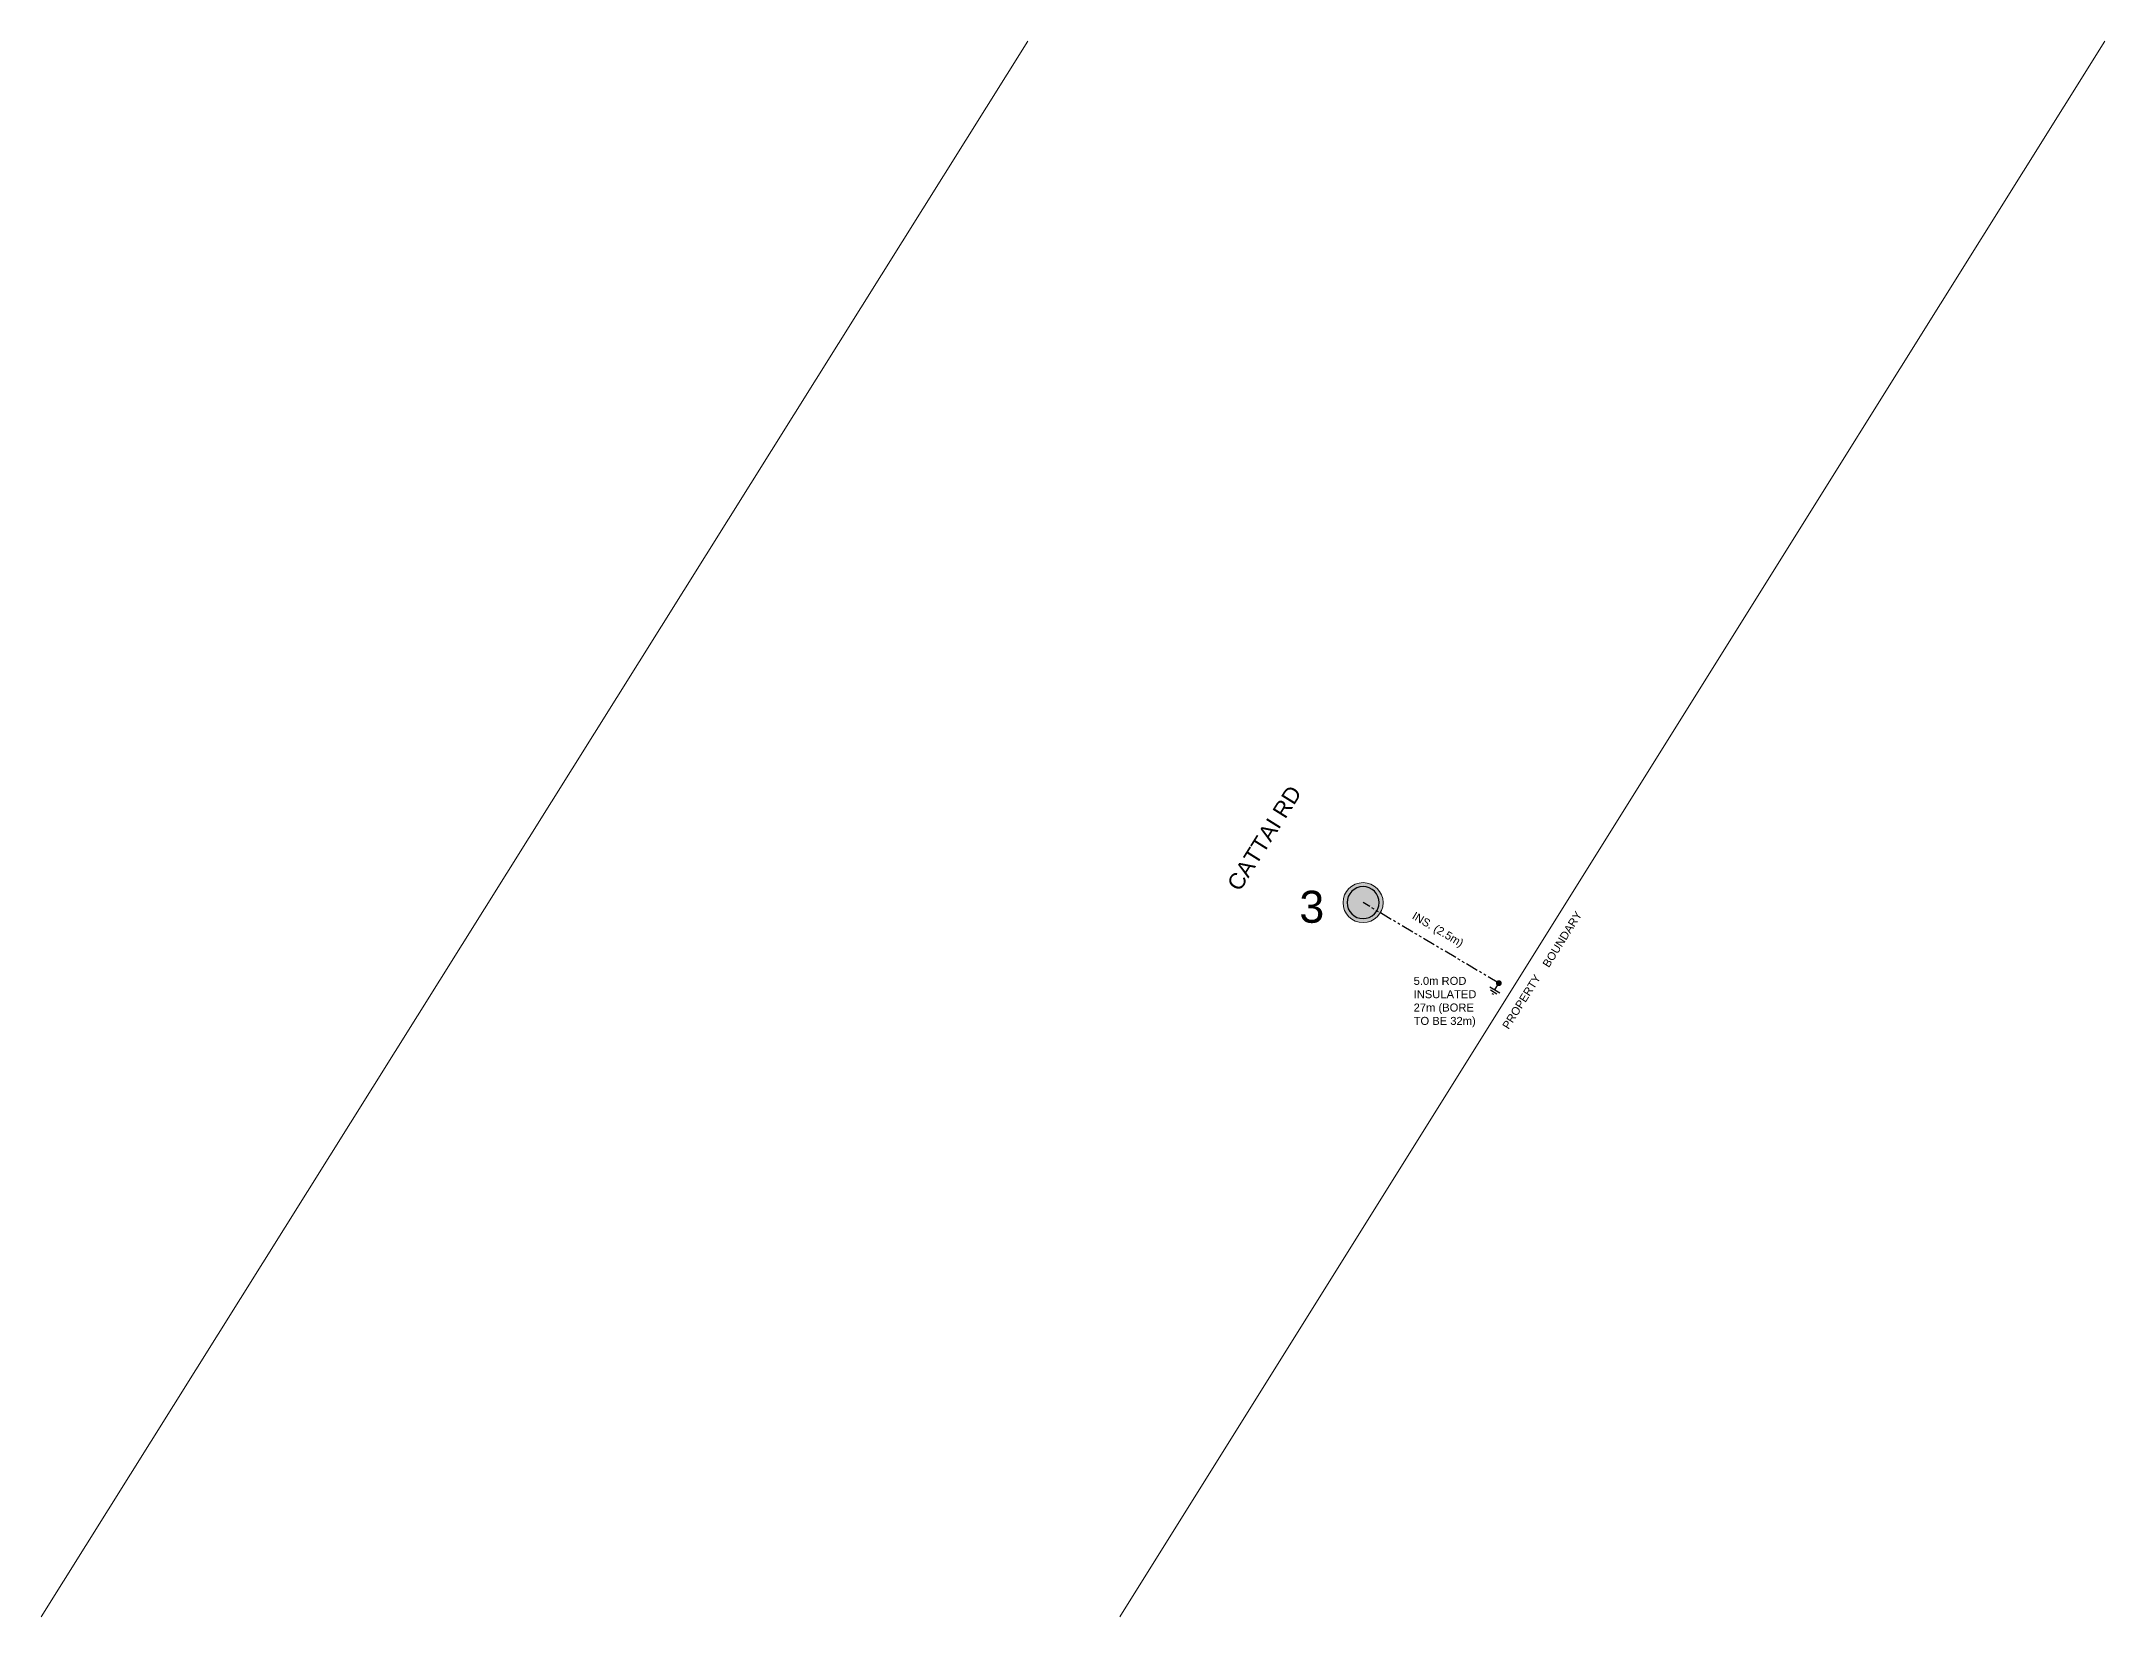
# Model space of a CAD drawing. Header units: metres. Extents: x 301573 to 309518, y 6281168 to 6284857.
# Drawn here: x 308459 to 308975, y 6282636 to 6283030 of the extents above; entities that cross this region are included whole.
import ezdxf
from ezdxf.enums import TextEntityAlignment as Align

# ---------------------------------------------------------------- set-up
doc = ezdxf.new("R2010")
doc.units = ezdxf.units.M
doc.linetypes.add('Dash', pattern=[5, 3, -2])
doc.linetypes.add('PHANTOM2', pattern=[1.25, 0.625, -0.125, 0.125, -0.125, 0.125, -0.125])
doc.layers.get('0').update_dxf_attribs({"color": 6})
for name, color, linetype, lineweight in [('_User Miscellaneous7', 102, 'Continuous', 20), ('_User_HV_Exist', 1, 'Continuous', 35), ('Cadastre Roads_SP_EXT', 46, 'Continuous', 15)]:
    doc.layers.add(name, color=color, linetype=linetype, lineweight=lineweight)
doc.layers.add('Notes', color=7, linetype='Continuous')
doc.layers.add('SupportsOH_SP_TR_HV_LV_SL_NEW', color=2, linetype='Continuous')
doc.styles.add('ARIAL', font='arial.ttf', dxfattribs={"height": 2})
doc.styles.add('ieISOCP', font='arial.ttf', dxfattribs={"height": 1.5})
doc.styles.add('POLE_LABEL', font='arial.ttf', dxfattribs={"height": 2})
doc.styles.get("Standard").update_dxf_attribs({"font": 'arial.ttf'})

# ---------------------------------------------------------------- blocks, each defined once
blk = doc.blocks.new('*U213')
at = {"width": 0.9, "flags": 8}
blk.add_attdef('pNumber', text='', height=2, dxfattribs=at).set_placement((21.63, -16.78), align=Align.MIDDLE_CENTER)
at = {"style": 'POLE_LABEL', "flags": 9}
for tag, p in [('STRUCTURE_PLANT_NUMBER', (19.78, -19.19)), ('STREET_CODE', (19.78, -19.48))]:
    blk.add_attdef(tag, text='', height=0.2, dxfattribs=at).set_placement(p, align=Align.MIDDLE_LEFT)
at = {"flags": 9}
for tag, height, p in [('OWNED_BY', 0.2, (19.78, -19.68)), ('SPECIAL_USE', 0.2, (19.78, -20.08)), ('STATE', 0.2, (19.78, -20.28)), ('cLV', 0.2, (19.78, -20.68)), ('PARENT', 0.2, (19.78, -19.88)), ('USAGE', 0.2, (19.78, -20.48)), ('cHV', 0.2, (19.78, -21.28)), ('hDepth', 0.2, (19.78, -20.88)), ('hDia', 0.2, (19.78, -21.08)), ('LBRACKET', 0.2, (19.78, -21.48)), ('LExisting', 0.2, (19.78, -21.68)), ('LANTNUMBER', 0.2, (19.78, -21.88)), ('cLinedev', 0.2, (19.78, -22.68)), ('LOther', 0.2, (19.78, -22.08)), ('LRemove', 0.2, (19.78, -22.28)), ('LEGEND', 0.2, (19.78, -22.48)), ('pExisting', 0.2, (19.78, -22.88)), ('PFNUMBER', 0.2, (19.78, -23.08)), ('NEWPFNUMBER', 0.2, (19.78, -23.28)), ('pFooting', 0.2, (19.78, -23.48)), ('pNew', 0.2, (19.78, -23.68)), ('pRelocate', 0.2, (19.78, -24.08)), ('pRemove', 0.2, (19.78, -24.28)), ('pReplace', 0.2, (19.78, -24.48)), ('cspan', 0.2, (19.78, -25.08)), ('SUBURB', 0.2, (19.78, -25.28)), ('STREETNAME', 0.2, (19.78, -25.48)), ('pStay', 0.2, (19.78, -24.68)), ('pType', 0.2, (19.78, -24.88)), ('LOCATION', 0.2, (19.78, -25.68)), ('NOTES', 0.2, (19.78, -25.88)), ('MAINTAINED_BY', 0.001, (19.78, -26.5)), ('OPERATED_BY', 0.2, (19.78, -26.17))]:
    blk.add_attdef(tag, text='', height=height, dxfattribs=at).set_placement(p, align=Align.MIDDLE_LEFT)
at = {"flags": 1}
blk.add_attdef('Z', (19.78, -26.88), '', height=0.001, dxfattribs=at)
blk.add_wipeout([(0.07, 1), (-0.06, 1), (-0.18, 0.98), (-0.3, 0.95), (-0.42, 0.91), (-0.53, 0.85), (-0.63, 0.77), (-0.73, 0.69), (-0.81, 0.59), (-0.87, 0.49), (-0.93, 0.37), (-0.97, 0.25), (-0.99, 0.13), (-1, 0.01), (-0.99, -0.12), (-0.97, -0.24), (-0.93, -0.36), (-0.88, -0.48), (-0.81, -0.58), (-0.73, -0.68), (-0.64, -0.77), (-0.54, -0.84), (-0.43, -0.9), (-0.31, -0.95), (-0.19, -0.98), (-0.07, -1), (0.06, -1), (0.18, -0.98), (0.3, -0.95), (0.42, -0.91), (0.53, -0.85), (0.63, -0.77), (0.73, -0.69), (0.81, -0.59), (0.87, -0.49), (0.93, -0.37), (0.97, -0.25), (0.99, -0.13), (1, -0.01), (0.99, 0.12), (0.97, 0.24), (0.93, 0.36), (0.88, 0.48), (0.81, 0.58), (0.73, 0.68), (0.64, 0.77), (0.54, 0.84), (0.43, 0.9), (0.31, 0.95), (0.19, 0.98)])
at = {"lineweight": -3}
blk.add_lwpolyline([(-1, 0, 1), (1, 0, 1)], format="xyb", close=True, dxfattribs=at)
blk = doc.blocks.new('POLE_EXT')
blk.add_hatch(color=256).paths.add_polyline_path([(-1, 0, 1), (1, 0, 1)])
blk.add_lwpolyline([(-1, 0, 1), (1, 0, 1)], format="xyb", close=True)
at = {"flags": 8}
blk.add_attdef('pNumber', text='', height=2, dxfattribs=at).set_placement((3, 2.5), align=Align.MIDDLE_CENTER)
at = {"style": 'POLE_LABEL', "flags": 9}
for tag, p in [('STRUCTURE_PLANT_NUMBER', (1.35, 0.03)), ('STREET_CODE', (1.35, -0.2))]:
    blk.add_attdef(tag, text='', height=0.2, dxfattribs=at).set_placement(p, align=Align.MIDDLE_LEFT)
at = {"flags": 9}
for tag, p in [('OWNED_BY', (1.35, -0.4)), ('SPECIAL_USE', (1.35, -0.8)), ('STATE', (1.35, -1)), ('PARENT', (1.35, -0.6)), ('cLV', (1.35, -1.4)), ('hDepth', (1.35, -1.6)), ('hDia', (1.35, -1.8)), ('cHV', (1.35, -2)), ('USAGE', (1.35, -1.2)), ('LBRACKET', (1.35, -2.2)), ('LExisting', (1.35, -2.4)), ('LANTNUMBER', (1.35, -2.6)), ('LOther', (1.35, -2.8)), ('LRemove', (1.35, -3)), ('cLinedev', (1.35, -3.4)), ('pExisting', (1.35, -3.8)), ('LEGEND', (1.35, -3.2)), ('LOCATION', (1.35, -3.6)), ('PFNUMBER', (1.35, -4)), ('NEWPFNUMBER', (1.35, -4.2)), ('pFooting', (1.35, -4.4)), ('pNew', (1.35, -4.6)), ('pRelocate', (1.35, -5)), ('pRemove', (1.35, -5.2)), ('pReplace', (1.35, -5.4)), ('pStay', (1.35, -5.6)), ('pType', (1.35, -5.8)), ('cspan', (1.35, -6)), ('STREETNAME', (1.35, -6.2)), ('SUBURB', (1.35, -6.4)), ('OPERATED_BY', (1.36, -7.01)), ('NOTES', (1.35, -6.6)), ('MAINTAINED_BY', (1.36, -6.81))]:
    blk.add_attdef(tag, text='', height=0.2, dxfattribs=at).set_placement(p, align=Align.MIDDLE_LEFT)
at = {"flags": 1}
blk.add_attdef('Z', (1.35, -7.33), '', height=0.2, dxfattribs=at)
blk = doc.blocks.new('m4')
at = {"layer": 'Notes', "color": 7, "linetype": 'Continuous'}
for points in [[(0, -1.95), (0, 0)], [(-1.43, -1.95), (1.43, -1.95)], [(-0.95, -2.52), (0.95, -2.52)], [(-0.24, -3.09), (0.24, -3.09)]]:
    blk.add_lwpolyline(points, dxfattribs=at)

msp = doc.modelspace()

# ---------------------------------------------------------------- hatches: boundary and pattern name
at = {"layer": 'Notes'}
h = msp.add_hatch(color=250, dxfattribs=at)
edge = h.paths.add_edge_path()
edge.add_arc((308823.504, 6282794.759), 0.747, 371.62398, 731.62398, ccw=False)

# ---------------------------------------------------------------- linework, layer by layer
at = {"layer": 'Cadastre Roads_SP_EXT', "linetype": 'Continuous'}
for points in [[(308705.812, 6283030.116), (308664.055, 6282963.496), (308459.254, 6282636.451)], [(308728.782, 6282636.451), (308913.603, 6282932.028), (308974.932, 6283030.116)]]:
    msp.add_lwpolyline(points, dxfattribs=at)

# ---------------------------------------------------------------- block references
at = {"layer": 'Notes', "color": 7, "xscale": 1.004519999999999, "yscale": 1.004519999999999, "zscale": 1.004519999999999, "rotation": 329.5952673990358}
msp.add_blockref('m4', (308823.508, 6282794.775), dxfattribs=at)

# ---------------------------------------------------------------- texts
at = {"layer": '_User_HV_Exist'}
msp.add_text('CATTAI RD', height=4, rotation=57.93483, dxfattribs=at).set_placement((308758.755, 6282817.451))
at = {"layer": 'Notes', "color": 7, "style": 'ARIAL'}
msp.add_text('INS. (2.5m)', height=2, rotation=329.34616, dxfattribs=at).set_placement((308807.488, 6282806.841), align=Align.BOTTOM_CENTER)
for s, p in [('BOUNDARY', (308835.998, 6282798.493)), ('PROPERTY', (308825.948, 6282783.068))]:
    msp.add_text(s, height=2, rotation=57.98269, dxfattribs=at).set_placement(p)
at = {"layer": 'Notes', "insert": (308773.665, 6282817.855), "char_height": 8, "attachment_point": 1, "style": 'ieISOCP'}
msp.add_mtext_dynamic_manual_height_columns('3', width=4.21816, gutter_width=7.5, heights=[0], dxfattribs=at)
at = {"layer": 'Notes', "linetype": 'Dash', "lineweight": 50, "insert": (308802.218, 6282796.337), "char_height": 2, "attachment_point": 1, "style": 'ARIAL'}
msp.add_mtext_dynamic_manual_height_columns('5.0m ROD\\PINSULATED 27m (BORE TO BE 32m)', width=17.83761, gutter_width=10, heights=[0], dxfattribs=at)

# ---------------------------------------------------------------- next in the draw order: block references
at = {"layer": 'SupportsOH_SP_TR_HV_LV_SL_NEW', "xscale": 4, "yscale": 4, "zscale": 4}
msp.add_blockref('*U213', (308789.584, 6282814.881), dxfattribs=at)

# ---------------------------------------------------------------- next in the draw order: linework, layer by layer
at = {"layer": 'Notes', "color": 3, "linetype": 'PHANTOM2', "ltscale": 5}
msp.add_line((308823.508, 6282794.775), (308789.584, 6282814.881), dxfattribs=at)

# ---------------------------------------------------------------- next in the draw order: block references
at = {"layer": '_User Miscellaneous7', "xscale": 5, "yscale": 5, "zscale": 5}
msp.add_blockref('POLE_EXT', (308789.584, 6282814.881), dxfattribs=at)

doc.saveas('drawing.dxf')
